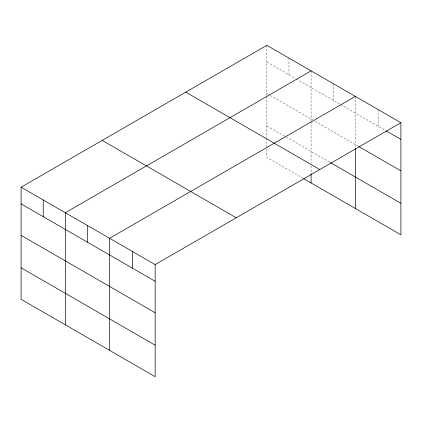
<?xml version="1.0" encoding="UTF-8"?>
<svg xmlns="http://www.w3.org/2000/svg" width="422" height="422" viewBox="0 0 422 422"><rect width="100%" height="100%" fill="white"/><g stroke="black" fill="none" stroke-linecap="round" stroke-linejoin="round"><path stroke-width="0.32" stroke-dasharray="2.11 1.58" d="M266.852 95.425L266.852 45.323M266.852 61.997L295.775 78.692M296.344 79.02L340.011 104.234M340.58 104.561L384.948 130.176M266.852 93.478L269.69 95.119M270.259 95.446L312.792 120.001M315.06 121.309L358.172 146.202M266.852 125.92L285.567 136.723M286.137 137.05L329.804 162.264M303.149 178.358L266.852 157.401L266.852 147.563M378.112 109.556L378.112 126.231M355.324 96.401L355.324 148.449M333.206 83.63L333.206 100.304M311.088 70.859L311.088 120.966M311.088 121.615L311.088 163.261M311.088 165.888L311.088 173.758M288.97 58.094L288.97 74.763M266.852 96.074L266.852 137.725M266.852 138.379L266.852 146.909"/><path stroke-width="0.63" d="M400.9 122.712L266.852 45.323L21.1 187.204L21.1 299.288L155.148 376.677L155.148 264.599L400.9 122.712L400.9 234.796L303.719 178.685M311.088 70.859L65.336 212.746L65.336 324.824M355.324 96.401L109.572 238.288L109.572 350.365M386.088 130.836L400.9 139.387M358.742 146.529L400.9 170.868M330.373 162.591L400.9 203.309M185.754 92.144L319.802 169.533M102.198 140.384L236.246 217.778M21.1 187.204L155.148 264.599M21.1 203.879L155.148 281.268M21.1 235.365L155.148 312.755M21.1 267.801L155.148 345.191M355.324 148.449L355.324 208.479M311.088 173.758L311.088 182.942M132.36 251.443L132.36 268.112M87.454 225.517L87.454 242.186M43.218 199.975L43.218 216.65"/></g></svg>
